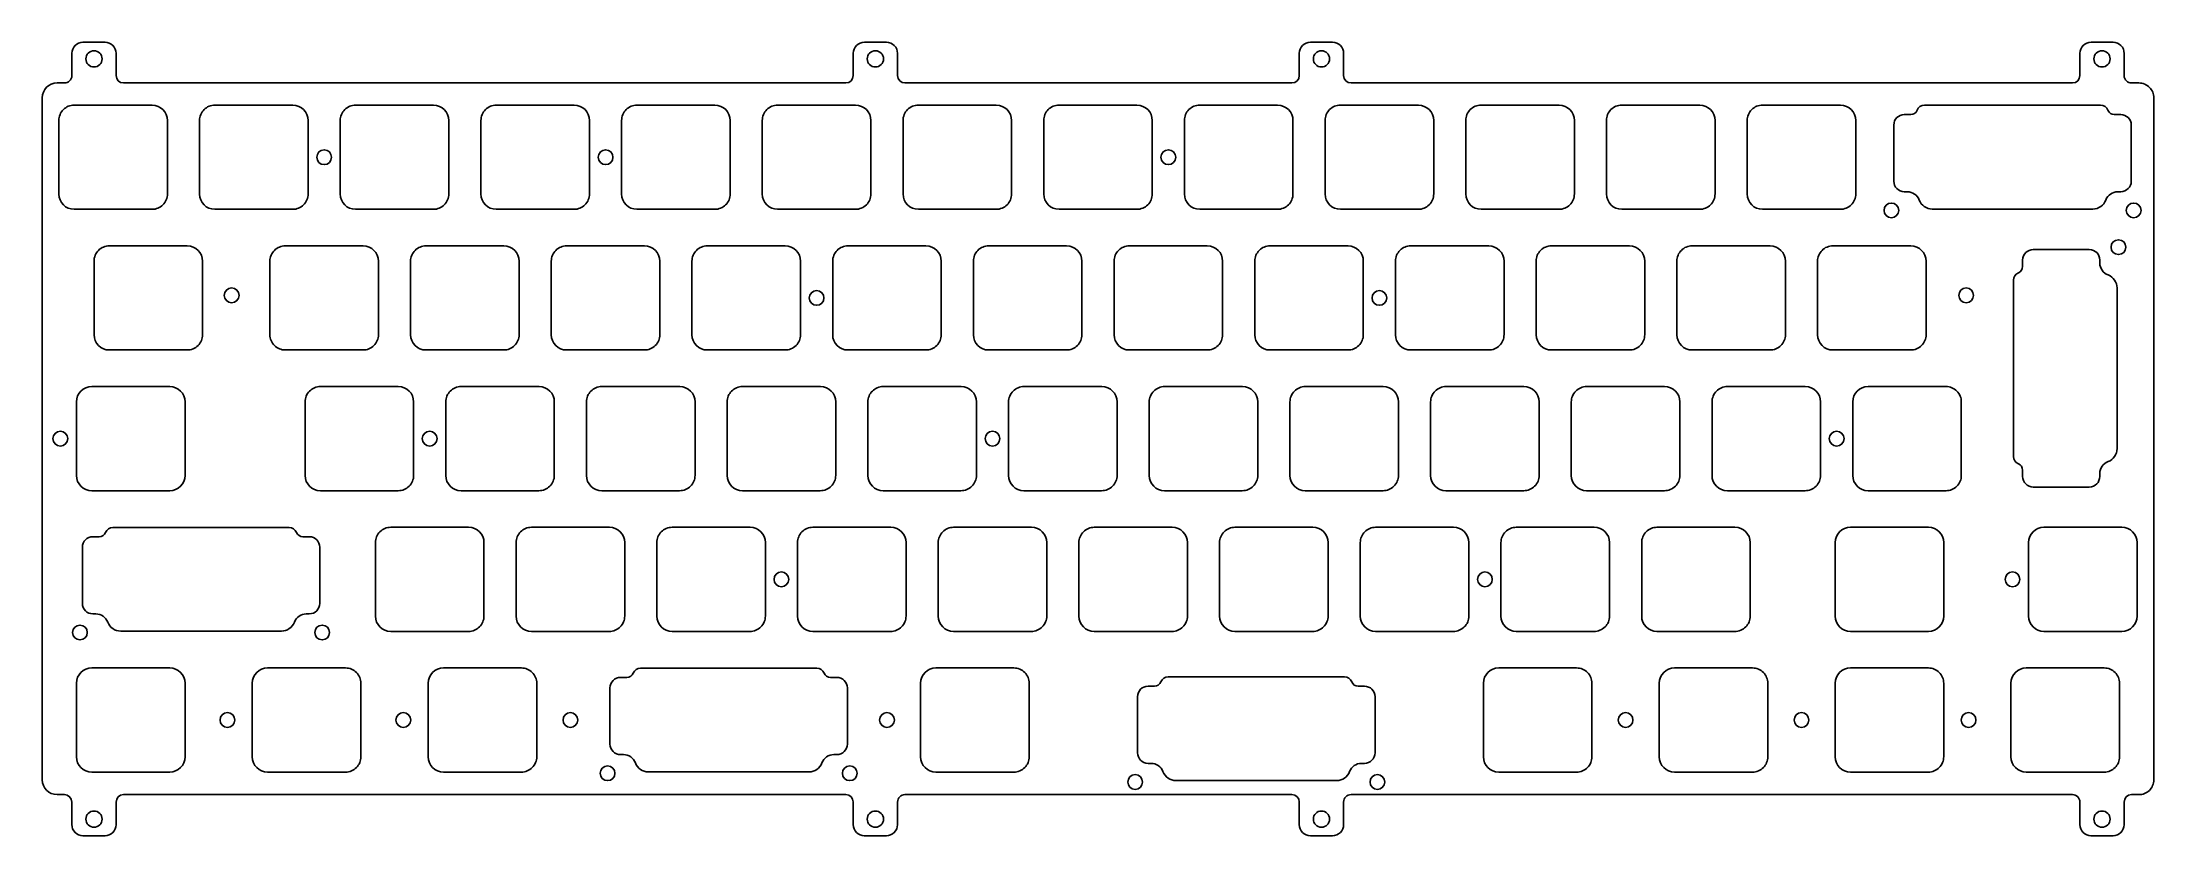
# Model space of a CAD drawing. Header units: millimetres. Extents: x -10 to 276, y -92 to 16.
import ezdxf

# ---------------------------------------------------------------- set-up
doc = ezdxf.new("R2010")
doc.units = ezdxf.units.MM
doc.layers.add('BLACK', color=7, linetype='CONTINUOUS')
doc.layers.add('Edge.Cuts', color=53, linetype='CONTINUOUS')

msp = doc.modelspace()

# ---------------------------------------------------------------- linework, layer by layer
at = {"layer": 'BLACK', "linetype": 'Continuous'}
for p, q in [((-4.093826, 15.566195), (-1.093831, 15.566195)), ((101.723802, 15.566195), (104.7072, 15.566195)), ((162.123802, 15.566195), (165.1072, 15.566195)), ((267.805461, 15.566195), (270.7924, 15.566195)), ((-5.593826, 11.049024), (-5.593826, 14.066194)), ((0.406174, 14.066189), (0.406174, 11.049)), ((100.207112, 11.0489), (100.207112, 14.0663)), ((106.207145, 14.066195), (106.207112, 14.066195)), ((106.207112, 14.066195), (106.207112, 11.04903)), ((160.607112, 11.0489), (160.607112, 14.0663)), ((166.607145, 14.066195), (166.607112, 14.066195)), ((166.607112, 14.066195), (166.607112, 11.04903)), ((266.292449, 11.0491), (266.292449, 14.0662)), ((272.292401, 14.054641), (272.292449, 14.054641)), ((272.292449, 14.054641), (272.292449, 11.0489)), ((-7.600312, 10.049025), (-6.593826, 10.049025)), ((1.40615, 10.049025), (99.215585, 10.049025)), ((106.207126, 11.04903), (106.207112, 11.04903)), ((107.2073, 10.049025), (159.615585, 10.049025)), ((166.607126, 11.04903), (166.607112, 11.04903)), ((167.6073, 10.049025), (265.304483, 10.049025)), ((272.292525, 11.0489), (272.292449, 11.0489)), ((273.2923, 10.049025), (274.2997, 10.049025)), ((-9.600314, -84.297572), (-9.600314, 8.049023)), ((-5.275, 7.05), (-5.275, 7.049951)), ((5.27497, 7.05), (-5.275, 7.05)), ((13.775, 7.05), (13.775, 7.049951)), ((24.325, 7.05), (13.775, 7.05)), ((32.825, 7.05), (32.825, 7.049951)), ((43.375, 7.05), (32.825, 7.05)), ((51.875, 7.05), (51.875, 7.049951)), ((62.425, 7.05), (51.875, 7.05)), ((70.925, 7.05), (70.925, 7.049951)), ((81.475, 7.05), (70.925, 7.05)), ((89.975, 7.05), (89.975, 7.049951)), ((100.525, 7.05), (89.975, 7.05)), ((109.025, 7.05), (109.025, 7.049951)), ((119.575, 7.05), (109.025, 7.05)), ((128.075, 7.05), (128.075, 7.049951)), ((138.625, 7.05), (128.075, 7.05)), ((147.125, 7.049951), (147.125, 7.05)), ((157.675, 7.05), (147.125, 7.05)), ((166.175, 7.05), (166.175, 7.049951)), ((176.725, 7.05), (166.175, 7.05)), ((185.225, 7.049951), (185.225, 7.05)), ((195.775, 7.05), (185.225, 7.05)), ((204.275, 7.049951), (204.275, 7.05)), ((214.825, 7.05), (204.275, 7.05)), ((223.325, 7.05), (223.325, 7.049951)), ((233.875, 7.05), (223.325, 7.05)), ((276.299692, 8.037687), (276.299692, -84.2975)), ((-7.35, 4.974981), (-7.35, -4.981775)), ((7.34999, 4.97498), (7.35, 4.97498)), ((7.35, 4.97498), (7.35, -4.97502)), ((11.7, 4.97498), (11.7, -4.981131)), ((26.4, 4.975), (26.4, -4.97497)), ((30.75, 4.97504), (30.75, -4.975)), ((45.45, 4.975), (45.45, -4.97497)), ((49.8, 4.97504), (49.8, -4.975)), ((64.5, 4.975), (64.5, -4.9749)), ((68.85, 4.975), (68.85, -4.975)), ((83.55, 4.975), (83.55, -4.9749)), ((87.9, 4.975), (87.9, -4.975)), ((102.6, 4.975), (102.6, -4.9749)), ((106.95, 4.975), (106.95, -4.975)), ((121.65, 4.975), (121.65, -4.9749)), ((126, 4.975), (126, -4.975)), ((140.7, 4.975), (140.7, -4.9749)), ((145.05, 4.975), (145.05, -4.975)), ((159.75, 4.975), (159.75, -4.975)), ((164.1, 4.975), (164.1, -4.975)), ((178.8, 4.975), (178.8, -4.9749)), ((183.15, 4.975), (183.15, -4.975)), ((197.85, 4.975), (197.85, -4.975)), ((202.2, 4.975), (202.2, -4.975)), ((216.9, 4.975), (216.9, -4.975)), ((221.25, 4.975), (221.25, -4.975)), ((235.95, 4.975), (235.95, -4.9749)), ((5.26071, -7.05), (-5.27503, -7.05)), ((24.31066, -7.05), (13.77497, -7.05)), ((43.36066, -7.05), (32.825, -7.05)), ((62.404631, -7.05), (51.875, -7.05)), ((81.454631, -7.05), (70.925, -7.05)), ((100.504631, -7.05), (89.975, -7.05)), ((119.554631, -7.05), (109.025, -7.05)), ((138.604631, -7.05), (128.075, -7.05)), ((157.654631, -7.05), (147.125, -7.05)), ((176.704631, -7.05), (166.175, -7.05)), ((195.754631, -7.05), (185.225, -7.05)), ((214.804631, -7.05), (204.275, -7.05)), ((233.854631, -7.05), (223.325, -7.05)), ((-2.587499, -14.07502), (-2.587499, -24.031774)), ((-0.5125, -12.00005), (-0.5125, -12)), ((10.03747, -12), (-0.5125, -12)), ((12.112489, -14.075), (12.112501, -14.075)), ((12.112501, -14.075), (12.112501, -24.02502)), ((21.225, -14.07496), (21.225, -24.025)), ((23.3, -12), (23.3, -12.000049)), ((33.85, -12), (23.3, -12)), ((35.925, -14.075), (35.925, -24.02497)), ((40.275, -14.07496), (40.275, -24.025)), ((42.35, -12.000049), (42.35, -12)), ((52.9, -12), (42.35, -12)), ((54.975, -14.075), (54.975, -24.025)), ((59.325, -14.075), (59.325, -24.025)), ((61.4, -12.000049), (61.4, -12)), ((71.95, -12), (61.4, -12)), ((74.025, -14.075), (74.025, -24.025)), ((78.375, -14.075), (78.375, -24.025)), ((80.45, -12), (80.45, -12.000049)), ((91, -12), (80.45, -12)), ((93.075, -14.075), (93.075, -24.025)), ((97.425, -14.075), (97.425, -24.025)), ((99.5, -12), (99.5, -12.000049)), ((110.05, -12), (99.5, -12)), ((112.125, -14.075), (112.125, -24.0249)), ((116.475, -14.075), (116.475, -24.025)), ((118.55, -12.000049), (118.55, -12)), ((129.1, -12), (118.55, -12)), ((131.175, -14.075), (131.175, -24.025)), ((135.525, -14.075), (135.525, -24.025)), ((137.6, -12), (137.6, -12.000049)), ((148.15, -12), (137.6, -12)), ((150.225, -14.075), (150.225, -24.0249)), ((154.575, -14.075), (154.575, -24.025)), ((156.65, -12.000049), (156.65, -12)), ((167.2, -12), (156.65, -12)), ((169.275, -14.075), (169.275, -24.025)), ((173.625, -14.075), (173.625, -24.025)), ((175.7, -12), (175.7, -12.000049)), ((186.25, -12), (175.7, -12)), ((188.325, -14.075), (188.325, -24.0249)), ((192.675, -14.075), (192.675, -24.025)), ((194.75, -12), (194.75, -12.000049)), ((205.3, -12), (194.75, -12)), ((207.375, -14.075), (207.375, -24.025)), ((211.725, -14.075), (211.725, -24.025)), ((213.8, -12), (213.8, -12.000049)), ((224.35, -12), (213.8, -12)), ((226.425, -14.075), (226.425, -24.025)), ((230.775, -14.075), (230.775, -24.025)), ((232.85, -12.000049), (232.85, -12)), ((243.4, -12), (232.85, -12)), ((245.475, -14.075), (245.475, -24.025)), ((10.023066, -26.1), (-0.51253, -26.1)), ((33.83566, -26.1), (23.29996, -26.1)), ((52.879631, -26.1), (42.35, -26.1)), ((71.929631, -26.1), (61.4, -26.1)), ((90.979631, -26.1), (80.45, -26.1)), ((110.029631, -26.1), (99.5, -26.1)), ((129.079631, -26.1), (118.55, -26.1)), ((148.129631, -26.1), (137.6, -26.1)), ((167.179631, -26.1), (156.65, -26.1)), ((186.229631, -26.1), (175.7, -26.1)), ((205.279631, -26.1), (194.75, -26.1)), ((224.329631, -26.1), (213.8, -26.1)), ((243.379631, -26.1), (232.85, -26.1)), ((7.65625, -31.05), (-2.893751, -31.05)), ((28.0625, -31.050049), (28.0625, -31.05)), ((38.6125, -31.05), (28.0625, -31.05)), ((47.1125, -31.05), (47.1125, -31.050049)), ((57.6625, -31.05), (47.1125, -31.05)), ((66.1625, -31.05), (66.1625, -31.050049)), ((76.7125, -31.05), (66.1625, -31.05)), ((85.2125, -31.050049), (85.2125, -31.05)), ((95.7625, -31.05), (85.2125, -31.05)), ((104.2625, -31.050049), (104.2625, -31.05)), ((114.8125, -31.05), (104.2625, -31.05)), ((123.3125, -31.05), (123.3125, -31.050049)), ((133.8625, -31.05), (123.3125, -31.05)), ((142.3625, -31.050049), (142.3625, -31.05)), ((152.9125, -31.05), (142.3625, -31.05)), ((161.4125, -31.050049), (161.4125, -31.05)), ((171.9625, -31.05), (161.4125, -31.05)), ((180.4625, -31.05), (180.4625, -31.050049)), ((191.0125, -31.05), (180.4625, -31.05)), ((199.5125, -31.05), (199.5125, -31.050049)), ((210.0625, -31.05), (199.5125, -31.05)), ((218.5625, -31.05), (218.5625, -31.050049)), ((229.1125, -31.05), (218.5625, -31.05)), ((-4.96875, -33.125), (-4.96875, -43.075001)), ((9.73125, -33.125), (9.73125, -43.075)), ((25.9875, -33.12496), (25.9875, -43.075)), ((40.6875, -33.125), (40.6875, -43.07497)), ((45.0375, -33.12496), (45.0375, -43.075)), ((59.7375, -33.125), (59.7375, -43.0749)), ((64.0875, -33.125), (64.0875, -43.075)), ((78.7875, -33.125), (78.7875, -43.0749)), ((83.1375, -33.125), (83.1375, -43.075)), ((97.8375, -33.125), (97.8375, -43.075)), ((102.1875, -33.125), (102.1875, -43.075)), ((116.8875, -33.125), (116.8875, -43.075)), ((121.2375, -33.125), (121.2375, -43.075)), ((135.9375, -33.125), (135.9375, -43.0749)), ((140.2875, -33.125), (140.2875, -43.075)), ((154.9875, -33.125), (154.9875, -43.075)), ((159.3375, -33.125), (159.3375, -43.075)), ((174.0375, -33.125), (174.0375, -43.075)), ((178.3875, -33.125), (178.3875, -43.075)), ((193.0875, -33.125), (193.0875, -43.0749)), ((197.4375, -33.125), (197.4375, -43.075)), ((212.1375, -33.125), (212.1375, -43.075)), ((216.4875, -33.125), (216.4875, -43.075)), ((231.1875, -33.125), (231.1875, -43.0749)), ((7.65625, -45.15), (-2.89375, -45.15)), ((38.59816, -45.15), (28.0625, -45.15)), ((57.642131, -45.15), (47.1125, -45.15)), ((76.692131, -45.15), (66.1625, -45.15)), ((95.742131, -45.15), (85.2125, -45.15)), ((114.792131, -45.15), (104.2625, -45.15)), ((133.842131, -45.15), (123.3125, -45.15)), ((152.892131, -45.15), (142.3625, -45.15)), ((171.942131, -45.15), (161.4125, -45.15)), ((190.992131, -45.15), (180.4625, -45.15)), ((210.042131, -45.15), (199.5125, -45.15)), ((229.092131, -45.15), (218.5625, -45.15)), ((37.5875, -50.100049), (37.5875, -50.1)), ((48.1375, -50.1), (37.5875, -50.1)), ((56.6375, -50.1), (56.6375, -50.100049)), ((67.1875, -50.1), (56.6375, -50.1)), ((75.6875, -50.1), (75.6875, -50.100049)), ((86.2375, -50.1), (75.6875, -50.1)), ((94.7375, -50.100049), (94.7375, -50.1)), ((105.2875, -50.1), (94.7375, -50.1)), ((113.7875, -50.100049), (113.7875, -50.1)), ((124.3375, -50.1), (113.7875, -50.1)), ((132.8375, -50.1), (132.8375, -50.100049)), ((143.3875, -50.1), (132.8375, -50.1)), ((151.8875, -50.100049), (151.8875, -50.1)), ((162.4375, -50.1), (151.8875, -50.1)), ((170.9375, -50.1), (170.9375, -50.100049)), ((181.4875, -50.1), (170.9375, -50.1)), ((189.9875, -50.1), (189.9875, -50.100049)), ((200.5375, -50.1), (189.9875, -50.1)), ((209.0375, -50.1), (209.0375, -50.100049)), ((219.5875, -50.1), (209.0375, -50.1)), ((245.78125, -50.1), (235.231249, -50.1)), ((271.975, -50.1), (261.424999, -50.1)), ((35.5125, -52.17496), (35.5125, -62.125)), ((50.2125, -52.175), (50.2125, -62.12497)), ((54.5625, -52.17496), (54.5625, -62.125)), ((69.2625, -52.175), (69.2625, -62.1249)), ((73.6125, -52.175), (73.6125, -62.125)), ((88.3125, -52.175), (88.3125, -62.1249)), ((92.6625, -52.175), (92.6625, -62.125)), ((107.3625, -52.175), (107.3625, -62.125)), ((111.7125, -52.175), (111.7125, -62.125)), ((126.4125, -52.175), (126.4125, -62.125)), ((130.7625, -52.175), (130.7625, -62.125)), ((145.4625, -52.175), (145.4625, -62.1249)), ((149.8125, -52.175), (149.8125, -62.125)), ((164.5125, -52.175), (164.5125, -62.125)), ((168.8625, -52.175), (168.8625, -62.125)), ((183.5625, -52.175), (183.5625, -62.1249)), ((187.9125, -52.175), (187.9125, -62.125)), ((202.6125, -52.175), (202.6125, -62.1249)), ((206.9625, -52.175), (206.9625, -62.125)), ((221.6625, -52.175), (221.6625, -62.125)), ((233.15625, -52.175), (233.15625, -62.125001)), ((247.85625, -52.175), (247.85625, -62.125)), ((259.35, -52.175), (259.35, -62.125001)), ((274.05, -52.175), (274.05, -62.125)), ((48.12316, -64.2), (37.5875, -64.2)), ((67.167131, -64.2), (56.6375, -64.2)), ((86.217131, -64.2), (75.6875, -64.2)), ((105.267131, -64.2), (94.7375, -64.2)), ((124.317131, -64.2), (113.7875, -64.2)), ((143.367131, -64.2), (132.8375, -64.2)), ((162.417131, -64.2), (151.8875, -64.2)), ((181.467131, -64.2), (170.9375, -64.2)), ((200.517131, -64.2), (189.9875, -64.2)), ((219.567131, -64.2), (209.0375, -64.2)), ((245.78125, -64.2), (235.23125, -64.2)), ((271.975, -64.2), (261.425, -64.2)), ((-6.593834, -86.297571), (-7.600316, -86.297571)), ((-5.593826, -90.362569), (-5.593826, -87.297571)), ((0.406174, -87.29757), (0.406174, -90.366809)), ((99.2073, -86.297571), (1.402716, -86.297571)), ((100.207112, -90.358215), (100.207112, -87.29167)), ((106.207112, -87.2975), (106.207112, -90.3667)), ((107.2071, -86.297612), (107.2071, -86.297571)), ((159.6073, -86.297571), (107.2071, -86.297571)), ((160.607112, -90.358215), (160.607112, -87.29167)), ((166.607112, -87.2976), (166.607112, -90.3667)), ((167.6071, -86.297612), (167.6071, -86.297571)), ((265.2923, -86.297571), (167.6071, -86.297571)), ((266.292449, -90.353273), (266.292449, -87.310349)), ((272.292449, -87.2977), (272.292449, -90.3668)), ((274.277591, -86.297571), (273.285867, -86.297571)), ((-1.09383, -91.866813), (-4.093831, -91.866813)), ((104.696212, -91.866813), (101.7072, -91.866813)), ((104.696212, -91.866824), (104.696212, -91.866813)), ((165.096212, -91.866813), (162.1072, -91.866813)), ((165.096212, -91.866824), (165.096212, -91.866813)), ((270.792428, -91.866813), (267.7924, -91.866813)), ((270.792428, -91.866813), (270.792428, -91.866847))]:
    msp.add_line(p, q, dxfattribs=at)
at = {"layer": 'BLACK'}
for centre, radius in [((-2.593826, 13.316195), 1.1), ((103.207112, 13.316195), 1.1), ((163.607112, 13.316195), 1.1), ((269.292449, 13.316195), 1.1), ((28.575, 0), 1), ((66.675, 0), 1), ((142.875, 0), 1), ((16.04875, -18.7), 1), ((95.25, -19.05), 1), ((171.45, -19.05), 1), ((250.9012, -18.7), 1), ((-7.14375, -38.1), 1), ((42.8625, -38.1), 1), ((119.0625, -38.1), 1), ((90.4875, -57.15), 1), ((185.7375, -57.15), 1), ((257.175, -57.15), 1), ((-2.593826, -89.616813), 1.1), ((103.207112, -89.616813), 1.1), ((163.607112, -89.616813), 1.1), ((269.292449, -89.616813), 1.1)]:
    msp.add_circle(centre, radius, dxfattribs=at)
for centre, radius, start, end in [((-4.093825, 14.066194), 1.500001, 90.0000382, 180), ((-1.09383, 14.066191), 1.500004, 359.99992361, 90.0000382), ((101.7072, 14.0662), 1.500088, 89.36587409, 179.99618051), ((104.7072, 14.0663), 1.499895, 359.99598915, 90), ((162.1072, 14.0662), 1.500088, 89.36587409, 179.99618051), ((165.1072, 14.0663), 1.499895, 359.99598915, 90), ((267.7926, 14.0661), 1.500151, 89.50878913, 179.99618067), ((270.7924, 14.0662), 1.499995, 359.55848776, 90), ((-7.600312, 8.049023), 2.000002, 90, 180), ((-6.593825, 11.049024), 0.999999, 269.9999427, 0), ((1.40615, 11.049), 0.999975, 180, 270), ((99.2072, 11.0489), 0.999912, 270.48047391, 0), ((107.2073, 11.0492), 1.000175, 180.00973859, 270), ((159.6072, 11.0489), 0.999912, 270.48047391, 0), ((167.6073, 11.0492), 1.000175, 180.00973859, 270), ((265.2923, 11.0491), 1.000149, 270.69794761, 0), ((273.2923, 11.0488), 0.999775, 179.99426913, 270), ((274.2996, 8.0489), 2.000125, 359.67878935, 89.99713539), ((-5.27503, 4.974981), 2.07497, 89.99917162, 180), ((5.27497, 4.97498), 2.07502, 0, 90), ((13.77497, 4.97498), 2.07497, 89.99917162, 180), ((24.325, 4.975), 2.075, 0, 90), ((32.82491, 4.97504), 2.07491, 89.99751478, 180), ((43.375, 4.975), 2.075, 0, 90), ((51.87491, 4.97504), 2.07491, 89.99751478, 180), ((62.425, 4.975), 2.075, 0, 90), ((70.9249, 4.975), 2.0749, 89.99723869, 180), ((81.475, 4.975), 2.075, 0, 90), ((89.9749, 4.975), 2.0749, 89.99723869, 180), ((100.525, 4.975), 2.075, 0, 90), ((109.0249, 4.975), 2.0749, 89.99723869, 180), ((119.575, 4.975), 2.075, 0, 90), ((128.0749, 4.975), 2.0749, 89.99723869, 180), ((138.625, 4.975), 2.075, 0, 90), ((147.1249, 4.975), 2.0749, 89.99723869, 180), ((157.675, 4.975), 2.075, 0, 90), ((166.1749, 4.975), 2.0749, 89.99723869, 180), ((176.725, 4.975), 2.075, 0, 90), ((185.2249, 4.975), 2.0749, 89.99723869, 180), ((195.775, 4.975), 2.075, 0, 90), ((204.2749, 4.975), 2.0749, 89.99723869, 180), ((214.825, 4.975), 2.075, 0, 90), ((223.3249, 4.975), 2.0749, 89.99723869, 180), ((233.875, 4.975), 2.075, 0, 90), ((-5.27503, -4.975019), 2.074981, 180.18655157, 270), ((5.27497, -4.97502), 2.07503, 269.60624924, 0), ((13.77497, -4.97502), 2.07498, 180.16874147, 270), ((24.32492, -4.97497), 2.07508, 269.60625873, 0), ((32.825, -4.975), 2.075, 180, 270), ((43.37492, -4.97497), 2.07508, 269.60625873, 0), ((51.875, -4.975), 2.075, 180, 270), ((62.4248, -4.9749), 2.0752, 269.4431294, 0), ((70.925, -4.975), 2.075, 180, 270), ((81.4748, -4.9749), 2.0752, 269.4431294, 0), ((89.975, -4.975), 2.075, 180, 270), ((100.5248, -4.9749), 2.0752, 269.4431294, 0), ((109.025, -4.975), 2.075, 180, 270), ((119.5748, -4.9749), 2.0752, 269.4431294, 0), ((128.075, -4.975), 2.075, 180, 270), ((138.6248, -4.9749), 2.0752, 269.4431294, 0), ((147.125, -4.975), 2.075, 180, 270), ((157.6748, -4.9749), 2.0752, 269.4431294, 359.99723902), ((166.175, -4.975), 2.075, 180, 270), ((176.7248, -4.9749), 2.0752, 269.4431294, 0), ((185.225, -4.975), 2.075, 180, 270), ((195.7748, -4.9749), 2.0752, 269.4431294, 359.99723902), ((204.275, -4.975), 2.075, 180, 270), ((214.8248, -4.9749), 2.0752, 269.4431294, 359.99723902), ((223.325, -4.975), 2.075, 180, 270), ((233.8748, -4.9749), 2.0752, 269.4431294, 0), ((-0.512529, -14.07502), 2.07497, 89.99919923, 180), ((10.03747, -14.07502), 2.07502, 0.00055224, 90), ((23.29991, -14.07496), 2.07491, 89.99751478, 180), ((33.85, -14.075), 2.075, 0, 90), ((42.34991, -14.07496), 2.07491, 89.99751478, 180), ((52.9, -14.075), 2.075, 0, 90), ((61.3999, -14.075), 2.0749, 89.99723869, 180), ((71.95, -14.075), 2.075, 0, 90), ((80.4499, -14.075), 2.0749, 89.99723869, 180), ((91, -14.075), 2.075, 0, 90), ((99.4999, -14.075), 2.0749, 89.99723869, 180), ((110.05, -14.075), 2.075, 0, 90), ((118.5499, -14.075), 2.0749, 89.99723869, 180), ((129.1, -14.075), 2.075, 0, 90), ((137.5999, -14.075), 2.0749, 89.99723869, 180), ((148.15, -14.075), 2.075, 0, 90), ((156.6499, -14.075), 2.0749, 89.99723869, 180), ((167.2, -14.075), 2.075, 0, 90), ((175.6999, -14.075), 2.0749, 89.99723869, 180), ((186.25, -14.075), 2.075, 0, 90), ((194.7499, -14.075), 2.0749, 89.99723869, 180), ((205.3, -14.075), 2.075, 0, 90), ((213.7999, -14.075), 2.0749, 89.99723869, 180), ((224.35, -14.075), 2.075, 0, 90), ((232.8499, -14.075), 2.0749, 89.99723869, 180), ((243.4, -14.075), 2.075, 0, 90), ((-0.51253, -24.02502), 2.07498, 180.18649644, 270), ((10.03747, -24.02502), 2.075031, 269.6022732, 0), ((23.29996, -24.02504), 2.07496, 179.99889548, 270), ((33.84992, -24.02497), 2.07508, 269.60625873, 0), ((42.35, -24.025), 2.075, 180, 270), ((52.8998, -24.0249), 2.0752, 269.4431294, 359.99723902), ((61.4, -24.025), 2.075, 180, 270), ((71.9498, -24.0249), 2.0752, 269.4431294, 359.99723902), ((80.45, -24.025), 2.075, 180, 270), ((90.9998, -24.0249), 2.0752, 269.4431294, 359.99723902), ((99.5, -24.025), 2.075, 180, 270), ((110.0498, -24.0249), 2.0752, 269.4431294, 0), ((118.55, -24.025), 2.075, 180, 270), ((129.0998, -24.0249), 2.0752, 269.4431294, 359.99723902), ((137.6, -24.025), 2.075, 180, 270), ((148.1498, -24.0249), 2.0752, 269.4431294, 0), ((156.65, -24.025), 2.075, 180, 270), ((167.1998, -24.0249), 2.0752, 269.4431294, 359.99723902), ((175.7, -24.025), 2.075, 180, 270), ((186.2498, -24.0249), 2.0752, 269.4431294, 0), ((194.75, -24.025), 2.075, 180, 270), ((205.2998, -24.0249), 2.0752, 269.4431294, 359.99723902), ((213.8, -24.025), 2.075, 180, 270), ((224.3498, -24.0249), 2.0752, 269.4431294, 359.99723902), ((232.85, -24.025), 2.075, 180, 270), ((243.3998, -24.0249), 2.0752, 269.4431294, 359.99723902), ((-2.893746, -33.125004), 2.075004, 90.00013806, 179.99988955), ((7.65625, -33.125), 2.075, 0, 90), ((28.06241, -33.12496), 2.07491, 89.99751478, 180), ((38.6125, -33.125), 2.075, 0, 90), ((47.11241, -33.12496), 2.07491, 89.99751478, 180), ((57.6625, -33.125), 2.075, 0, 90), ((66.1624, -33.125), 2.0749, 89.99723869, 180), ((76.7125, -33.125), 2.075, 0, 90), ((85.2124, -33.125), 2.0749, 89.99723869, 180), ((95.7625, -33.125), 2.075, 0, 90), ((104.2624, -33.125), 2.0749, 89.99723869, 180), ((114.8125, -33.125), 2.075, 0, 90), ((123.3124, -33.125), 2.0749, 89.99723869, 180), ((133.8625, -33.125), 2.075, 0, 90), ((142.3624, -33.125), 2.0749, 89.99723869, 180), ((152.9125, -33.125), 2.075, 0, 90), ((161.4124, -33.125), 2.0749, 89.99723869, 180), ((171.9625, -33.125), 2.075, 0, 90), ((180.4624, -33.125), 2.0749, 89.99723869, 180), ((191.0125, -33.125), 2.075, 0, 90), ((199.5124, -33.125), 2.0749, 89.99723869, 180), ((210.0625, -33.125), 2.075, 0, 90), ((218.5624, -33.125), 2.0749, 89.99723869, 180), ((229.1125, -33.125), 2.075, 0, 90), ((-2.893748, -43.074998), 2.075002, 180.00008284, 269.99994478), ((7.65625, -43.075), 2.075, 270, 0), ((28.0625, -43.075), 2.075, 180, 270), ((38.61242, -43.07497), 2.07508, 269.60625873, 0), ((47.1125, -43.075), 2.075, 180, 270), ((57.6623, -43.0749), 2.0752, 269.4431294, 0), ((66.1625, -43.075), 2.075, 180, 270), ((76.7123, -43.0749), 2.0752, 269.4431294, 0), ((85.2125, -43.075), 2.075, 180, 270), ((95.7623, -43.0749), 2.0752, 269.4431294, 359.99723902), ((104.2625, -43.075), 2.075, 180, 270), ((114.8123, -43.0749), 2.0752, 269.4431294, 359.99723902), ((123.3125, -43.075), 2.075, 180, 270), ((133.8623, -43.0749), 2.0752, 269.4431294, 0), ((142.3625, -43.075), 2.075, 180, 270), ((152.9123, -43.0749), 2.0752, 269.4431294, 359.99723902), ((161.4125, -43.075), 2.075, 180, 270), ((171.9623, -43.0749), 2.0752, 269.4431294, 359.99723902), ((180.4625, -43.075), 2.075, 180, 270), ((191.0123, -43.0749), 2.0752, 269.4431294, 0), ((199.5125, -43.075), 2.075, 180, 270), ((210.0623, -43.0749), 2.0752, 269.4431294, 359.99723902), ((218.5625, -43.075), 2.075, 180, 270), ((229.1123, -43.0749), 2.0752, 269.4431294, 0), ((37.58741, -52.17496), 2.07491, 89.99751478, 180), ((48.1375, -52.175), 2.075, 0, 90), ((56.63741, -52.17496), 2.07491, 89.99751478, 180), ((67.1875, -52.175), 2.075, 0, 90), ((75.6874, -52.175), 2.0749, 89.99723869, 180), ((86.2375, -52.175), 2.075, 0, 90), ((94.7374, -52.175), 2.0749, 89.99723869, 180), ((105.2875, -52.175), 2.075, 0, 90), ((113.7874, -52.175), 2.0749, 89.99723869, 180), ((124.3375, -52.175), 2.075, 0, 90), ((132.8374, -52.175), 2.0749, 89.99723869, 180), ((143.3875, -52.175), 2.075, 0, 90), ((151.8874, -52.175), 2.0749, 89.99723869, 180), ((162.4375, -52.175), 2.075, 0, 90), ((170.9374, -52.175), 2.0749, 89.99723869, 180), ((181.4875, -52.175), 2.075, 0, 90), ((189.9874, -52.175), 2.0749, 89.99723869, 180), ((200.5375, -52.175), 2.075, 0, 90), ((209.0374, -52.175), 2.0749, 89.99723869, 180), ((219.5875, -52.175), 2.075, 0, 90), ((235.231254, -52.175004), 2.075004, 90.00013806, 179.99988955), ((245.78125, -52.175), 2.075, 0, 90), ((261.425004, -52.175004), 2.075004, 90.00013806, 179.99988955), ((271.975, -52.175), 2.075, 0, 90), ((37.5875, -62.125), 2.075, 180, 270), ((48.13742, -62.12497), 2.07508, 269.60625873, 0), ((56.6375, -62.125), 2.075, 180, 270), ((67.1873, -62.1249), 2.0752, 269.4431294, 0), ((75.6875, -62.125), 2.075, 180, 270), ((86.2373, -62.1249), 2.0752, 269.4431294, 0), ((94.7375, -62.125), 2.075, 180, 270), ((105.2873, -62.1249), 2.0752, 269.4431294, 359.99723902), ((113.7875, -62.125), 2.075, 180, 270), ((124.3373, -62.1249), 2.0752, 269.4431294, 359.99723902), ((132.8375, -62.125), 2.075, 180, 270), ((143.3873, -62.1249), 2.0752, 269.4431294, 0), ((151.8875, -62.125), 2.075, 180, 270), ((162.4373, -62.1249), 2.0752, 269.4431294, 359.99723902), ((170.9375, -62.125), 2.075, 180, 270), ((181.4873, -62.1249), 2.0752, 269.4431294, 0), ((189.9875, -62.125), 2.075, 180, 270), ((200.5373, -62.1249), 2.0752, 269.4431294, 0), ((209.0375, -62.125), 2.075, 180, 270), ((219.5873, -62.1249), 2.0752, 269.4431294, 359.99723902), ((235.231252, -62.124998), 2.075002, 180.00008284, 269.99994478), ((245.78125, -62.125), 2.075, 270, 0), ((261.425002, -62.124998), 2.075002, 180.00008284, 269.99994478), ((271.975, -62.125), 2.075, 270, 0), ((-7.600315, -84.297572), 1.999999, 180, 269.99997135), ((274.2994, -84.2974), 2.000292, 269.37529634, 359.99713563), ((-6.593834, -87.297579), 1.000008, 0.00045836, 90), ((1.40618, -87.29757), 1.000006, 90.19847198, 180), ((99.2073, -87.2974), 0.999829, 0.32836295, 90), ((107.207, -87.2975), 0.999888, 89.99426978, 180), ((159.6073, -87.2974), 0.999829, 0.32836295, 90), ((167.607, -87.2975), 0.999888, 89.99426978, 180.00573022), ((265.2923, -87.2978), 1.000229, 359.2811401, 90), ((273.2926, -87.2977), 1.000151, 90.3857169, 180), ((-4.093831, -90.366812), 1.500001, 179.83792923, 270), ((-1.093828, -90.366811), 1.500002, 269.99992361, 0.00007639), ((101.7073, -90.3666), 1.500213, 179.67976006, 269.99618082), ((104.707, -90.3667), 1.500112, 269.58796992, 0), ((162.1073, -90.3666), 1.500213, 179.67976006, 269.99618082), ((165.107, -90.3667), 1.500112, 269.58796992, 0), ((267.7925, -90.3667), 1.500113, 179.48715751, 269.99618057), ((270.7923, -90.3667), 1.500149, 270.00488876, 359.99618066)]:
    msp.add_arc(centre, radius, start, end, dxfattribs=at)
at = {"layer": 'Edge.Cuts', "linetype": 'CONTINUOUS'}
for p, q in [((242.52436, 5.77544), (243.38997, 5.77544)), ((245.24718, 7.0276), (269.10242, 7.0276)), ((270.95963, 5.77544), (271.82524, 5.77544)), ((241.09936, -3.25044), (241.09936, 4.35044)), ((273.25024, 4.35044), (273.25024, -3.25044)), ((242.9284, -4.67544), (242.52436, -4.67544)), ((271.82524, -4.67544), (271.4212, -4.67544)), ((268.0503, -7.01191), (246.2993, -7.01191)), ((258.54331, -14.79037), (258.54331, -13.92476)), ((259.96831, -12.49976), (267.56919, -12.49976)), ((268.99419, -13.92476), (268.99419, -14.3288)), ((257.29115, -40.50282), (257.29115, -16.64758)), ((271.33066, -17.6997), (271.33066, -39.4507)), ((248.16875, -31.05), (237.618749, -31.05)), ((235.54375, -33.125), (235.54375, -43.075001)), ((250.24375, -33.125), (250.24375, -43.075)), ((258.54331, -43.22564), (258.54331, -42.36003)), ((268.99419, -42.8216), (268.99419, -43.22564)), ((248.16875, -45.15), (237.61875, -45.15)), ((267.56919, -44.65064), (259.96831, -44.65064)), ((-2.74439, -51.37456), (-1.87878, -51.37456)), ((-0.02157, -50.1224), (23.83367, -50.1224)), ((25.69088, -51.37456), (26.55649, -51.37456)), ((-4.16939, -60.40044), (-4.16939, -52.79956)), ((27.98149, -52.79956), (27.98149, -60.40044)), ((-2.34035, -61.82544), (-2.74439, -61.82544)), ((26.55649, -61.82544), (26.15245, -61.82544)), ((22.78155, -64.16191), (1.03055, -64.16191)), ((-4.96875, -71.225), (-4.96875, -81.175001)), ((7.65625, -69.15), (-2.893751, -69.15)), ((9.73125, -71.225), (9.73125, -81.175)), ((18.84375, -71.225), (18.84375, -81.175001)), ((31.46875, -69.15), (20.918749, -69.15)), ((33.54375, -71.225), (33.54375, -81.175)), ((42.65625, -71.225), (42.65625, -81.175001)), ((55.28125, -69.15), (44.731249, -69.15)), ((57.35625, -71.225), (57.35625, -81.175)), ((68.69311, -70.42456), (69.55872, -70.42456)), ((71.41593, -69.1724), (95.27117, -69.1724)), ((97.12838, -70.42456), (97.99399, -70.42456)), ((109.33125, -71.225), (109.33125, -81.175001)), ((121.95625, -69.15), (111.406249, -69.15)), ((124.03125, -71.225), (124.03125, -81.175)), ((142.85343, -70.363025), (166.70867, -70.363025)), ((185.53125, -71.225), (185.53125, -81.175001)), ((198.15625, -69.15), (187.606249, -69.15)), ((200.23125, -71.225), (200.23125, -81.175)), ((209.34375, -71.225), (209.34375, -81.175001)), ((221.96875, -69.15), (211.418749, -69.15)), ((224.04375, -71.225), (224.04375, -81.175)), ((233.15625, -71.225), (233.15625, -81.175001)), ((245.78125, -69.15), (235.231249, -69.15)), ((247.85625, -71.225), (247.85625, -81.175)), ((256.96875, -71.225), (256.96875, -81.175001)), ((269.59375, -69.15), (259.043749, -69.15)), ((271.66875, -71.225), (271.66875, -81.175)), ((67.26811, -79.45044), (67.26811, -71.84956)), ((99.41899, -71.84956), (99.41899, -79.45044)), ((138.70561, -80.641065), (138.70561, -73.040185)), ((140.13061, -71.615185), (140.99622, -71.615185)), ((168.56588, -71.615185), (169.43149, -71.615185)), ((170.85649, -73.040185), (170.85649, -80.641065)), ((69.09715, -80.87544), (68.69311, -80.87544)), ((97.99399, -80.87544), (97.58995, -80.87544)), ((140.53465, -82.066065), (140.13061, -82.066065)), ((169.43149, -82.066065), (169.02745, -82.066065)), ((7.65625, -83.25), (-2.89375, -83.25)), ((31.46875, -83.25), (20.91875, -83.25)), ((55.28125, -83.25), (44.73125, -83.25)), ((94.21905, -83.21191), (72.46805, -83.21191)), ((121.95625, -83.25), (111.40625, -83.25)), ((165.65655, -84.402535), (143.90555, -84.402535)), ((198.15625, -83.25), (187.60625, -83.25)), ((221.96875, -83.25), (211.41875, -83.25)), ((245.78125, -83.25), (235.23125, -83.25)), ((269.59375, -83.25), (259.04375, -83.25))]:
    msp.add_line(p, q, dxfattribs=at)
at = {"layer": 'Edge.Cuts'}
for centre in [(240.775, -7.2), (273.575, -7.2), (271.51875, -12.175), (233.3625, -38.1), (-4.49375, -64.35), (28.30625, -64.35), (15.478125, -76.2), (39.290625, -76.2), (61.9125, -76.2), (104.775, -76.2), (204.7875, -76.2), (228.6, -76.2), (251.221875, -76.2), (66.94375, -83.4), (99.74375, -83.4), (138.38125, -84.590625), (171.18125, -84.590625)]:
    msp.add_circle(centre, 1, dxfattribs=at)
for centre, radius, start, end in [((242.52436, 4.35044), 1.425, 90, 180), ((243.38997, 6.70385), 0.928411, -90, -22.02270195), ((245.2472, 5.9526), 1.075006, 90.00106597, 157.97610066), ((269.1024, 5.9526), 1.075, 22.02389934, 89.99893403), ((270.9596, 6.7039), 0.92846, -157.97374324, -89.99814868), ((271.82524, 4.35044), 1.425, 0, 90), ((242.52436, -3.25044), 1.425, -180, -90), ((242.92841, -6.40037), 1.72493, 20.54597615, 90.00033216), ((271.4212, -6.4004), 1.724938, 90, 159.45340178), ((271.8252, -3.2504), 1.42504, -89.99839174, -0.00160826), ((246.29931, -5.13696), 1.87495, -159.45407657, -90.00030559), ((268.0503, -5.137), 1.874943, -90, -20.54506499), ((259.96831, -13.92476), 1.425, 90, 180), ((267.56915, -13.9248), 1.42504, 0.00160826, 89.99839174), ((258.36615, -16.6476), 1.075, 112.02389934, 179.99893403), ((257.61485, -14.7904), 0.92846, -67.97374324, 0.00185132), ((270.71915, -14.3288), 1.724938, -180, -110.54659822), ((269.45575, -17.6997), 1.874943, 0, 69.45493501), ((237.6188, -33.125), 2.07505, 90.00140823, 180), ((248.1688, -33.125), 2.075, 0, 90.00138062), ((269.45571, -39.45069), 1.87495, -69.45407657, -0.00030559), ((258.36615, -40.5028), 1.075006, -179.99893403, -112.02389934), ((257.6149, -42.36003), 0.928411, 0, 67.97729805), ((270.71912, -42.82159), 1.72493, -249.45402385, -179.99966784), ((237.6188, -43.075), 2.075, -179.99997239, -90.00138062), ((248.1688, -43.075), 2.07495, -90.00138062, 0), ((259.96831, -43.22564), 1.425, -180, -90), ((267.56919, -43.22564), 1.425, -90, 0), ((-2.74439, -52.79956), 1.425, 90, 180), ((-1.87878, -50.44615), 0.928411, -90, -22.02270195), ((-0.02155, -51.1974), 1.075006, 90.00106597, 157.97610066), ((23.83365, -51.1974), 1.075, 22.02389934, 89.99893403), ((25.69085, -50.4461), 0.92846, -157.97374324, -89.99814868), ((26.55649, -52.79956), 1.425, 0, 90), ((-2.74439, -60.40044), 1.425, -180, -90), ((-2.34034, -63.55037), 1.72493, 20.54597615, 90.00033216), ((26.15245, -63.5504), 1.724938, 90, 159.45340178), ((26.55645, -60.4004), 1.42504, -89.99839174, -0.00160826), ((1.03056, -62.28696), 1.87495, -159.45407657, -90.00030559), ((22.78155, -62.287), 1.874943, -90, -20.54506499), ((-2.893746, -71.225004), 2.075004, 90.00013806, 179.99988955), ((7.65625, -71.225), 2.075, 0, 90), ((20.91875, -71.225), 2.075, 90.00002761, 180), ((31.4688, -71.225), 2.075, 0, 90.00138062), ((44.7313, -71.225), 2.07505, 90.0014082, 180), ((55.2813, -71.225), 2.075, 0, 90.00138062), ((68.69311, -71.84956), 1.425, 90, 180), ((69.55872, -69.49615), 0.928411, -90, -22.02270195), ((71.41595, -70.2474), 1.075006, 90.00106597, 157.97610066), ((95.27115, -70.2474), 1.075, 22.02389934, 89.99893403), ((97.12835, -69.4961), 0.92846, -157.97374324, -89.99814868), ((97.99399, -71.84956), 1.425, 0, 90), ((111.4063, -71.225), 2.07505, 90.0014082, 180), ((121.9563, -71.225), 2.075, 0, 90.00138062), ((140.996223, -70.686778), 0.928407, -90.00018514, -22.02259974), ((142.853436, -71.438014), 1.074989, 90.00031979, 157.97636435), ((166.70865, -71.438025), 1.075, 22.02389934, 89.99893403), ((168.56575, -70.686925), 0.92826, -157.98287241, -89.9919759), ((187.6063, -71.225), 2.07505, 90.0014082, 180), ((198.1563, -71.225), 2.075, 0, 90.00138062), ((211.4188, -71.225), 2.07505, 90.0014082, 180), ((221.9688, -71.225), 2.075, 0, 90.00138062), ((235.2313, -71.225), 2.07505, 90.0014082, 180), ((245.7813, -71.225), 2.075, 0, 90.00138062), ((259.0438, -71.225), 2.07505, 90.0014082, 180), ((269.5938, -71.225), 2.075, 0, 90.00138062), ((140.130611, -73.040186), 1.425001, 90.00004021, 179.99995979), ((169.43149, -73.040185), 1.425, 0, 90), ((68.69311, -79.45044), 1.425, -180, -90), ((97.99395, -79.4504), 1.42504, -89.99839174, -0.00160826), ((-2.893748, -81.174998), 2.075002, -179.99991716, -90.00005522), ((7.65625, -81.175), 2.075, -90, 0), ((20.91875, -81.175), 2.075, -179.99997239, -90), ((31.4688, -81.175), 2.07495, -90.00138065, 0), ((44.7313, -81.175), 2.075, -179.99997239, -90.00138062), ((55.2813, -81.175), 2.07495, -90.00138065, 0), ((69.09716, -82.60037), 1.72493, 20.54597615, 90.00033216), ((72.46806, -81.33696), 1.87495, -159.45407657, -90.00030559), ((94.21905, -81.337), 1.874943, -90, -20.54506499), ((97.58995, -82.6004), 1.724938, 90, 159.45340178), ((111.4063, -81.175), 2.075, -179.99997239, -90.00138062), ((121.9563, -81.175), 2.07495, -90.00138065, 0), ((140.130611, -80.641064), 1.425001, -179.99995979, -90.00004021), ((140.53466, -83.790997), 1.724932, 20.54603836, 90.00033216), ((169.0275, -83.791065), 1.724999, 90.00166075, 159.45274057), ((169.43145, -80.641025), 1.42504, -89.99839174, -0.00160826), ((187.6063, -81.175), 2.075, -179.99997239, -90.00138062), ((198.1563, -81.175), 2.07495, -90.00138065, 0), ((211.4188, -81.175), 2.075, -179.99997239, -90.00138062), ((221.9688, -81.175), 2.07495, -90.00138065, 0), ((235.2313, -81.175), 2.075, -179.99997239, -90.00138062), ((245.7813, -81.175), 2.07495, -90.00138065, 0), ((259.0438, -81.175), 2.075, -179.99997239, -90.00138062), ((269.5938, -81.175), 2.07495, -90.00138065, 0), ((143.905564, -82.527574), 1.874961, -159.4538047, -90.00042782), ((165.65663, -82.527685), 1.874847, -90.00244482, -20.54420599)]:
    msp.add_arc(centre, radius, start, end, dxfattribs=at)

doc.saveas('drawing.dxf')
